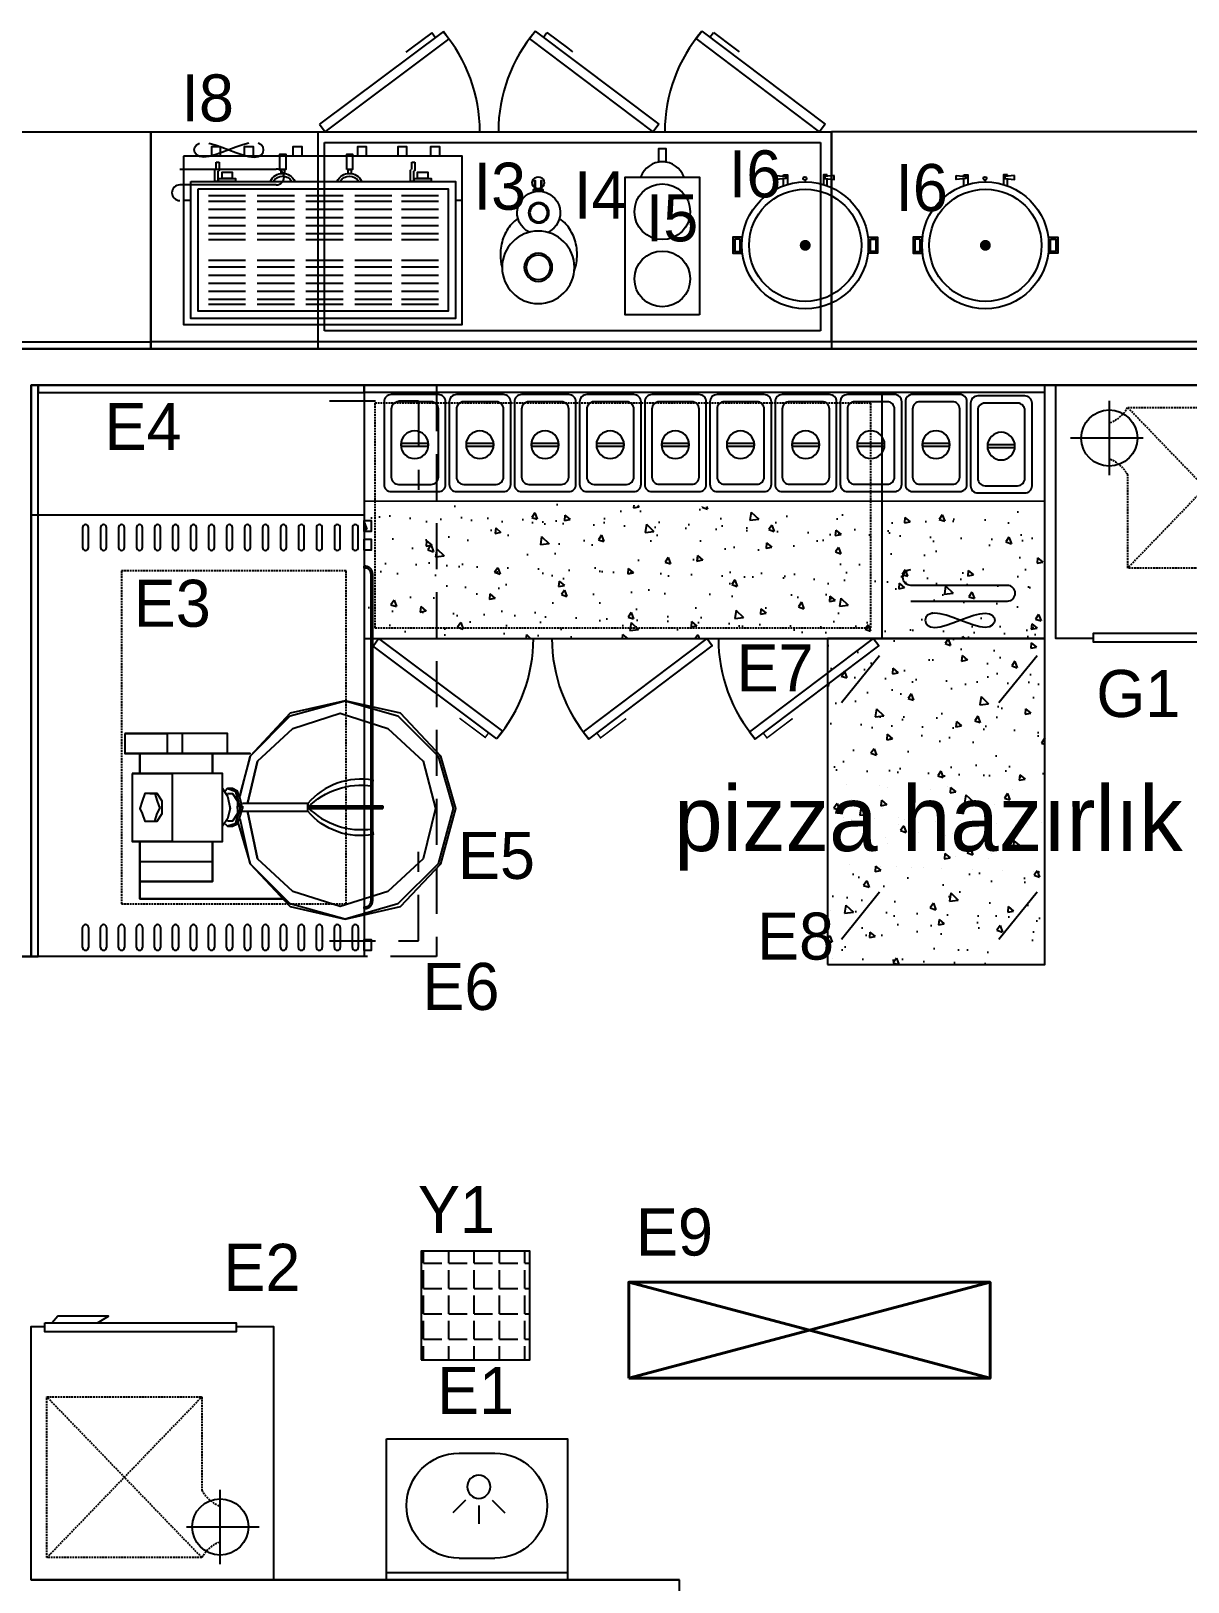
# Model space of a CAD drawing. Header units: millimetres. Extents: x -2729 to 15248, y -12439 to 5292.
# Drawn here: x 7092.8 to 7412.4, y -9259.5 to -8831.1 of the extents above; entities that cross this region are included whole.
import ezdxf

# ---------------------------------------------------------------- set-up
doc = ezdxf.new("R2010")
doc.units = ezdxf.units.MM
doc.linetypes.add('DASHED', pattern=[0.75, 0.5, -0.25])
doc.linetypes.add('HIDDENX2', pattern=[19.05, 12.7, -6.35])
for name, color, linetype in [('002 Çizgi', 7, 'Continuous'), ('0D', 1, 'Continuous'), ('0T', 7, 'Continuous'), ('AK', 7, 'Continuous'), ('CIHAZ', 2, 'Continuous'), ('kapı ABD', 55, 'Continuous'), ('S2000-002 Çizgi', 7, 'Continuous')]:
    doc.layers.add(name, color=color, linetype=linetype)
doc.layers.add('DUVAR', color=7, linetype='Continuous', lineweight=30)
doc.styles.add('TAKSİM', font='GOTHIC.TTF', dxfattribs={"height": 20})

# ---------------------------------------------------------------- blocks, each defined once
blk = doc.blocks.new('ertye')
at = {"color": 7}
for points in [[(5346.78, 6525.24), (5429.19, 6477.66), (5381.61, 6395.25)], [(5347.75, 6526.92), (5431.84, 6478.37), (5383.29, 6394.28)]]:
    blk.add_lwpolyline(points, dxfattribs=at)
blk.add_arc((5431.84, 6478.37), 97.1, 150, 240, dxfattribs=at)
blk = doc.blocks.new('espresso_2grup')
at = {"layer": '0D'}
for p, q in [((-21.31, 15.51), (-31.57, 15.51)), ((-31.57, 14.03), (-21.31, 14.03)), ((-7.83, 15.51), (-18.09, 15.51)), ((-18.09, 14.03), (-7.83, 14.03)), ((5.64, 15.51), (-4.62, 15.51)), ((-4.62, 14.03), (5.64, 14.03)), ((19.12, 15.51), (8.86, 15.51)), ((8.86, 14.03), (19.12, 14.03)), ((31.99, 15.51), (21.74, 15.51)), ((21.74, 14.03), (31.99, 14.03)), ((-31.57, 11.81), (-21.31, 11.81)), ((-31.57, 9.58), (-21.31, 9.58)), ((-18.09, 11.81), (-7.83, 11.81)), ((-18.09, 9.58), (-7.83, 9.58)), ((-4.62, 11.81), (5.64, 11.81)), ((-4.62, 9.58), (5.64, 9.58)), ((8.86, 11.81), (19.12, 11.81)), ((8.86, 9.58), (19.12, 9.58)), ((21.74, 11.81), (31.99, 11.81)), ((21.74, 9.58), (31.99, 9.58)), ((-31.57, 7.36), (-21.31, 7.36)), ((-31.57, 5.14), (-21.31, 5.14)), ((-18.09, 7.36), (-7.83, 7.36)), ((-18.09, 5.14), (-7.83, 5.14)), ((-4.62, 7.36), (5.64, 7.36)), ((-4.62, 5.14), (5.64, 5.14)), ((8.86, 7.36), (19.12, 7.36)), ((8.86, 5.14), (19.12, 5.14)), ((21.74, 7.36), (31.99, 7.36)), ((21.74, 5.14), (31.99, 5.14)), ((-31.57, 3.29), (-21.31, 3.29)), ((-18.09, 3.29), (-7.83, 3.29)), ((-4.62, 3.29), (5.64, 3.29)), ((8.86, 3.29), (19.12, 3.29)), ((21.74, 3.29), (31.99, 3.29)), ((-21.31, -2.39), (-31.57, -2.39)), ((-31.57, -4.12), (-21.31, -4.12)), ((-7.83, -2.39), (-18.09, -2.39)), ((-18.09, -4.12), (-7.83, -4.12)), ((5.64, -2.39), (-4.62, -2.39)), ((-4.62, -4.12), (5.64, -4.12)), ((19.12, -2.39), (8.86, -2.39)), ((8.86, -4.12), (19.12, -4.12)), ((31.99, -2.39), (21.74, -2.39)), ((21.74, -4.12), (31.99, -4.12)), ((-31.57, -6.35), (-21.31, -6.35)), ((-18.09, -6.35), (-7.83, -6.35)), ((-4.62, -6.35), (5.64, -6.35)), ((8.86, -6.35), (19.12, -6.35)), ((21.74, -6.35), (31.99, -6.35)), ((-31.57, -8.57), (-21.31, -8.57)), ((-31.57, -10.79), (-21.31, -10.79)), ((-18.09, -8.57), (-7.83, -8.57)), ((-18.09, -10.79), (-7.83, -10.79)), ((-4.62, -8.57), (5.64, -8.57)), ((-4.62, -10.79), (5.64, -10.79)), ((8.86, -8.57), (19.12, -8.57)), ((8.86, -10.79), (19.12, -10.79)), ((21.74, -8.57), (31.99, -8.57)), ((21.74, -10.79), (31.99, -10.79)), ((-31.57, -13.02), (-21.31, -13.02)), ((-31.57, -14.62), (-21.31, -14.62)), ((-18.09, -13.02), (-7.83, -13.02)), ((-18.09, -14.62), (-7.83, -14.62)), ((-4.62, -13.02), (5.64, -13.02)), ((-4.62, -14.62), (5.64, -14.62)), ((8.86, -13.02), (19.12, -13.02)), ((8.86, -14.62), (19.12, -14.62)), ((21.74, -13.02), (31.99, -13.02)), ((21.74, -14.62), (31.99, -14.62))]:
    blk.add_line(p, q, dxfattribs=at)
for centre in [(-11.08, -17.01), (7.37, -17.01)]:
    blk.add_arc(centre, 2.96, 212.0817, 327.9183, dxfattribs=at)
at = {"layer": '0T'}
for p, q in [((-38.48, -13.34), (-36.4, -13.34)), ((36.69, -13.34), (38.52, -13.34)), ((-29.78, -18.46), (-29.78, -21.59)), ((-28.92, -18.46), (-29.78, -18.46)), ((-28.92, -21.22), (-28.92, -18.46)), ((24.25, -18.46), (24.25, -21.59)), ((25.11, -18.46), (24.25, -18.46)), ((25.11, -21.22), (25.11, -18.46)), ((-29.41, -21.99), (-29.41, -23.77)), ((-29.41, -23.77), (-28.55, -23.77)), ((-28.55, -23.77), (-28.55, -21.62)), ((24.62, -21.99), (24.62, -23.77)), ((24.62, -23.77), (25.48, -23.77)), ((25.48, -23.77), (25.48, -21.62))]:
    blk.add_line(p, q, dxfattribs=at)
for points in [[(-38.48, -25.48), (-38.48, 21.02), (38.52, 21.02), (38.52, -25.48)], [(-36.4, -18.48), (36.69, -18.48), (36.69, 19.33), (-36.4, 19.33)], [(-34.4, -16.48), (34.69, -16.48), (34.69, 17.33), (-34.4, 17.33)], [(-28.79, -18.46), (-28.79, -19.32), (-24.1, -19.32), (-24.1, -18.46)], [(-27.81, -19.32), (-27.81, -21.05), (-24.96, -21.05), (-24.96, -19.32)], [(-11.45, -20.59), (-11.45, -21.83), (-10.59, -21.83), (-10.59, -20.59)], [(7, -20.59), (7, -21.83), (7.87, -21.83), (7.87, -20.59)], [(25.24, -18.46), (25.24, -19.32), (29.93, -19.32), (29.93, -18.46)], [(26.23, -19.32), (26.23, -21.05), (29.07, -21.05), (29.07, -19.32)], [(-30.65, -25.48), (-30.65, -28.13), (-28.3, -28.13), (-28.3, -25.48)], [(-21.57, -25.48), (-21.57, -28.13), (-19.22, -28.13), (-19.22, -25.48)], [(-11.82, -21.83), (-11.82, -26.03), (-10.22, -26.03), (-10.22, -21.83)], [(-8.12, -25.48), (-8.12, -28.13), (-5.77, -28.13), (-5.77, -25.48)], [(6.63, -21.83), (6.63, -26.03), (8.24, -26.03), (8.24, -21.83)], [(9.7, -25.48), (9.7, -28.13), (12.05, -28.13), (12.05, -25.48)], [(20.81, -25.48), (20.81, -28.13), (23.16, -28.13), (23.16, -25.48)], [(29.89, -25.48), (29.89, -28.13), (32.24, -28.13), (32.24, -25.48)]]:
    blk.add_lwpolyline(points, close=True, dxfattribs=at)
for centre, radius, start, end in [((-11.08, -17.01), 3.7, 205.1444, 334.8556), ((7.37, -17.01), 3.7, 205.1444, 334.8556), ((25.31, -21.22), 0.2, 180, 265.8058), ((-29.58, -21.59), 0.2, 180, 265.8055), ((-29.61, -21.99), 0.2, 0, 85.8055), ((24.45, -21.59), 0.2, 180, 265.8055), ((24.42, -21.99), 0.2, 0, 85.8055), ((25.28, -21.62), 0.2, 0, 85.8058)]:
    blk.add_arc(centre, radius, start, end, dxfattribs=at)
at = {"layer": 'AK'}
for centre, start, end in [((-28.72, -21.22), 180, 265.8058), ((-28.75, -21.62), 0, 85.8058)]:
    blk.add_arc(centre, 0.2, start, end, dxfattribs=at)
blk = doc.blocks.new('degirmen')
at = {"layer": '0D'}
for points in [[(1.28, -14.33), (1.28, -14.89), (-1.47, -14.89), (-1.47, -14.25)], [(-0.81, -14.89), (-0.81, -17.34), (-1.09, -17.34), (-1.09, -14.89)], [(0.88, -14.89), (0.88, -17.34), (0.6, -17.34), (0.6, -14.89)]]:
    blk.add_lwpolyline(points, dxfattribs=at)
for centre, radius in [((-0.07, 6.55), 3.87), ((-0.07, 6.55), 3.35), ((0.05, -8.51), 2.81), ((0.05, -8.51), 2.45)]:
    blk.add_circle(centre, radius, dxfattribs=at)
for start, end in [(127.2241, 54.179), (65.4662, 115.7795)]:
    blk.add_arc((-0.09, -16.82), 1.65, start, end, dxfattribs=at)
at = {"layer": '0T'}
for points in [[(-5.69, -6.97, -0.054984), (-7.44, -5.39, -0.093867), (-9.73, -1.59, -0.088672), (-10.55, 3.02, -0.067491), (-10.07, 6.57, -0.093867)], [(9.89, 7.49, -0.085751), (10.66, 3.02, -0.088672), (9.83, -1.59, -0.093867), (7.55, -5.39, -0.054985), (5.8, -6.97, -0.109161)]]:
    blk.add_lwpolyline(points, format="xyb", dxfattribs=at)
blk.add_circle((-0.07, 6.55), 10, dxfattribs=at)
blk.add_arc((0.05, -8.51), 5.95, 115.6161, 65.321, dxfattribs=at)
blk = doc.blocks.new('A$C3F2E7D70')
at = {"layer": 'S2000-002 Çizgi'}
for points in [[(0, 94.35), (122, 94.35), (122, 2.35), (0, 2.35)], [(1.67, 2.35), (4.73, 2.35), (4.73, 0.44), (1.67, 0.44)], [(112.21, 2.35), (115.28, 2.35), (115.28, 0.44), (112.21, 0.44)], [(117.4, 2.35), (120.46, 2.35), (120.46, 0.44), (117.4, 0.44)]]:
    blk.add_lwpolyline(points, close=True, dxfattribs=at)
for points in [[(2.52, 80.1), (8.02, 80.1)], [(8.02, 78.47), (2.52, 78.47)], [(118.48, 80.1), (112.98, 80.1)], [(112.98, 78.47), (118.48, 78.47)], [(2.52, 75.13), (8.02, 75.13)], [(8.02, 73.5), (2.52, 73.5)], [(118.48, 75.13), (112.98, 75.13)], [(112.98, 73.5), (118.48, 73.5)], [(2.52, 70.16), (8.02, 70.16)], [(118.48, 70.16), (112.98, 70.16)], [(8.02, 68.53), (2.52, 68.53)], [(2.52, 65.2), (8.02, 65.2)], [(112.98, 68.53), (118.48, 68.53)], [(118.48, 65.2), (112.98, 65.2)], [(8.02, 63.57), (2.52, 63.57)], [(2.52, 60.23), (8.02, 60.23)], [(112.98, 63.57), (118.48, 63.57)], [(118.48, 60.23), (112.98, 60.23)], [(8.02, 58.6), (2.52, 58.6)], [(112.98, 58.6), (118.48, 58.6)], [(2.52, 55.26), (8.02, 55.26)], [(8.02, 53.63), (2.52, 53.63)], [(118.48, 55.26), (112.98, 55.26)], [(112.98, 53.63), (118.48, 53.63)], [(2.52, 50.3), (8.02, 50.3)], [(8.02, 48.67), (2.52, 48.67)], [(118.48, 50.3), (112.98, 50.3)], [(112.98, 48.67), (118.48, 48.67)], [(2.52, 45.33), (8.02, 45.33)], [(8.02, 43.7), (2.52, 43.7)], [(118.48, 45.33), (112.98, 45.33)], [(112.98, 43.7), (118.48, 43.7)], [(2.52, 40.36), (8.02, 40.36)], [(8.02, 38.73), (2.52, 38.73)], [(118.48, 40.36), (112.98, 40.36)], [(112.98, 38.73), (118.48, 38.73)], [(2.52, 35.39), (8.02, 35.39)], [(118.48, 35.39), (112.98, 35.39)], [(8.02, 33.77), (2.52, 33.77)], [(2.52, 30.43), (8.02, 30.43)], [(112.98, 33.77), (118.48, 33.77)], [(118.48, 30.43), (112.98, 30.43)], [(8.02, 28.8), (2.52, 28.8)], [(112.98, 28.8), (118.48, 28.8)], [(2.52, 25.46), (8.02, 25.46)], [(8.02, 23.83), (2.52, 23.83)], [(118.48, 25.46), (112.98, 25.46)], [(112.98, 23.83), (118.48, 23.83)], [(2.52, 20.49), (8.02, 20.49)], [(8.02, 18.87), (2.52, 18.87)], [(118.48, 20.49), (112.98, 20.49)], [(112.98, 18.87), (118.48, 18.87)], [(2.52, 15.53), (8.02, 15.53)], [(8.02, 13.9), (2.52, 13.9)], [(118.48, 15.53), (112.98, 15.53)], [(112.98, 13.9), (118.48, 13.9)], [(2.52, 10.56), (8.02, 10.56)], [(8.02, 8.93), (2.52, 8.93)], [(118.48, 10.56), (112.98, 10.56)], [(112.98, 8.93), (118.48, 8.93)], [(2.52, 5.59), (8.02, 5.59)], [(118.48, 5.59), (112.98, 5.59)], [(8.02, 3.97), (2.52, 3.97)], [(112.98, 3.97), (118.48, 3.97)]]:
    blk.add_lwpolyline(points, dxfattribs=at)
at = {"layer": 'S2000-002 Çizgi', "linetype": 'DASHED'}
blk.add_lwpolyline([(14.51, 7.35), (106.51, 7.35), (106.51, 69.35), (14.51, 69.35)], close=True, dxfattribs=at)
at = {"layer": 'S2000-002 Çizgi', "linetype": 'HIDDENX2', "ltscale": 10}
for points in [[(107.26, 2.35), (107.77, 2.35), (107.77, 2, -0.414214), (105.77, 0), (15.25, 0, -0.414214), (13.25, 2), (13.25, 2.35), (13.76, 2.35)], [(107.26, 2.35, -0.472507), (105.77, 0.5), (15.25, 0.5, -0.472507), (13.76, 2.35)]]:
    blk.add_lwpolyline(points, format="xyb", dxfattribs=at)
at = {"layer": 'S2000-002 Çizgi'}
for centre, start, end in [((2.52, 79.28), 90, 270), ((8.02, 79.28), 270, 90), ((112.98, 79.28), 90, 270), ((118.48, 79.28), 270, 90), ((2.52, 74.32), 90, 270), ((8.02, 74.32), 270, 90), ((112.98, 74.32), 90, 270), ((118.48, 74.32), 270, 90), ((2.52, 69.35), 90, 270), ((8.02, 69.35), 270, 90), ((112.98, 69.35), 90, 270), ((118.48, 69.35), 270, 90), ((2.52, 64.38), 90, 270), ((8.02, 64.38), 270, 90), ((112.98, 64.38), 90, 270), ((118.48, 64.38), 270, 90), ((2.52, 59.41), 90, 270), ((8.02, 59.41), 270, 90), ((112.98, 59.41), 90, 270), ((118.48, 59.41), 270, 90), ((2.52, 54.45), 90, 270), ((8.02, 54.45), 270, 90), ((112.98, 54.45), 90, 270), ((118.48, 54.45), 270, 90), ((2.52, 49.48), 90, 270), ((8.02, 49.48), 270, 90), ((112.98, 49.48), 90, 270), ((118.48, 49.48), 270, 90), ((2.52, 44.51), 90, 270), ((8.02, 44.51), 270, 90), ((112.98, 44.51), 90, 270), ((118.48, 44.51), 270, 90), ((2.52, 39.55), 90, 270), ((8.02, 39.55), 270, 90), ((112.98, 39.55), 90, 270), ((118.48, 39.55), 270, 90), ((2.52, 34.58), 90, 270), ((8.02, 34.58), 270, 90), ((112.98, 34.58), 90, 270), ((118.48, 34.58), 270, 90), ((2.52, 29.61), 90, 270), ((8.02, 29.61), 270, 90), ((112.98, 29.61), 90, 270), ((118.48, 29.61), 270, 90), ((2.52, 24.65), 90, 270), ((8.02, 24.65), 270, 90), ((112.98, 24.65), 90, 270), ((118.48, 24.65), 270, 90), ((2.52, 19.68), 90, 270), ((8.02, 19.68), 270, 90), ((112.98, 19.68), 90, 270), ((118.48, 19.68), 270, 90), ((2.52, 14.71), 90, 270), ((8.02, 14.71), 270, 90), ((112.98, 14.71), 90, 270), ((118.48, 14.71), 270, 90), ((2.52, 9.75), 90, 270), ((8.02, 9.75), 270, 90), ((112.98, 9.75), 90, 270), ((118.48, 9.75), 270, 90), ((2.52, 4.78), 90, 270), ((8.02, 4.78), 270, 90), ((112.98, 4.78), 90, 270), ((118.48, 4.78), 270, 90)]:
    blk.add_arc(centre, 0.814, start, end, dxfattribs=at)
blk = doc.blocks.new('A$C65ED232B')
at = {"layer": 'S2000-002 Çizgi', "linetype": 'ByBlock', "flags": 128}
for points in [[(77.32, 42.72), (72.88, 57.82), (58.67, 72.97), (39.13, 77.41), (19.59, 72.97), (5.33, 57.82), (0, 38.24), (5.33, 19.59), (19.59, 4.44), (39.13, 0), (20.47, 5.33), (6.22, 19.59), (0.89, 38.24), (6.22, 57.82), (20.47, 72.04), (39.13, 77.41), (58.67, 72.04), (72.88, 57.82), (76.44, 41.83)], [(7.11, 38.24), (11.55, 56.05), (24.03, 67.6), (40.9, 72.97), (57.78, 67.6), (70.22, 56.05)], [(86.25, 57.82), (86.25, 56.94)], [(112.01, 56.94), (104.02, 56.94), (94.24, 56.94), (86.25, 56.94)], [(112.01, 56.94), (104.02, 56.94), (94.24, 56.94), (86.25, 56.94)], [(112.01, 57.82), (112.01, 56.94)], [(82.65, 25.8), (83.54, 25.8), (87.14, 25.8), (91.58, 25.8), (96.02, 25.8), (100.46, 25.8), (100.46, 49.83), (114.68, 49.83), (100.46, 49.83), (96.02, 49.83), (91.58, 49.83), (87.14, 49.83), (83.54, 49.83), (82.65, 49.83)], [(100.46, 49.83), (96.02, 49.83), (91.58, 49.83), (87.14, 49.83), (83.54, 49.83), (82.65, 49.83), (82.65, 25.8), (83.54, 25.8), (87.14, 25.8), (91.58, 25.8), (96.02, 25.8), (100.46, 25.8)], [(114.68, 25.8), (114.68, 49.83)], [(76.44, 38.24), (77.32, 40.9), (78.21, 43.61), (80.88, 44.5), (79.1, 44.5), (77.32, 43.61), (76.44, 40.9), (75.55, 38.24)], [(82.65, 31.13), (80.88, 33.8), (79.99, 38.24), (80.88, 41.83), (82.65, 44.5)], [(81.77, 43.61), (80.88, 44.5)], [(70.22, 21.36), (57.78, 9.81), (40.9, 4.44), (24.03, 9.81), (11.55, 21.36), (7.11, 38.24), (7.11, 39.13)], [(75.55, 39.13), (53.34, 39.13), (52.45, 39.13), (52.45, 38.24), (52.45, 37.35), (52.45, 36.46), (53.34, 36.46), (75.55, 36.46)], [(77.32, 38.24), (77.32, 40.02), (79.1, 42.72), (80.88, 42.72)], [(108.46, 32.91), (110.23, 32.91), (111.12, 35.57), (112.01, 38.24), (111.12, 40.02), (110.23, 42.72), (108.46, 42.72), (106.68, 42.72), (105.79, 42.72), (104.02, 40.02), (104.02, 38.24), (104.02, 35.57), (105.79, 32.91), (106.68, 32.91)], [(108.46, 42.72), (106.68, 42.72), (105.79, 40.02), (104.9, 38.24)], [(25.8, 37.35), (32.91, 37.35), (42.68, 37.35), (52.45, 37.35), (42.68, 37.35), (32.91, 37.35), (25.8, 37.35), (25.8, 38.24)], [(76.44, 33.8), (72.88, 19.59), (58.67, 5.33), (39.13, 0), (58.67, 4.44), (72.88, 19.59), (76.44, 32.91)], [(75.55, 37.35), (75.55, 38.24), (76.44, 34.69), (77.32, 32.02), (79.1, 31.13), (80.88, 31.13), (78.21, 32.02), (77.32, 34.69), (76.44, 38.24), (76.44, 37.35)], [(80.88, 32.91), (79.1, 32.91), (77.32, 35.57), (77.32, 38.24), (77.32, 37.35)], [(79.99, 38.24), (79.99, 37.35)], [(106.68, 32.91), (105.79, 35.57), (104.9, 38.24), (104.9, 37.35)], [(80.88, 31.13), (81.77, 32.02)], [(80.88, 18.7), (81.77, 18.7), (85.36, 18.7), (90.69, 18.7), (96.91, 18.7), (102.24, 18.7), (108.46, 18.7), (113.79, 18.7), (116.45, 18.7), (117.34, 18.7), (116.45, 18.7), (113.79, 18.7), (108.46, 18.7), (102.24, 18.7)], [(96.91, 11.59), (96.91, 18.7), (90.69, 18.7), (85.36, 18.7), (81.77, 18.7), (80.88, 18.7), (80.88, 11.59), (81.77, 11.59), (85.36, 11.59), (90.69, 11.59), (96.91, 11.59), (102.24, 11.59), (108.46, 11.59), (113.79, 11.59), (116.45, 11.59)], [(116.45, 11.59), (113.79, 11.59), (108.46, 11.59), (102.24, 11.59), (102.24, 18.7), (96.91, 18.7)], [(117.34, 11.59), (117.34, 18.7)], [(80.88, 11.59), (81.77, 11.59), (85.36, 11.59), (90.69, 11.59), (96.91, 11.59), (102.24, 11.59)]]:
    blk.add_lwpolyline(points, dxfattribs=at)
for points in [[(61.34, 70.26), (112.01, 70.26)], [(112.01, 70.26), (112.01, 64.04)], [(86.25, 56.94), (86.25, 64.04), (112.01, 64.04), (112.01, 56.94), (112.01, 64.04), (86.25, 64.04)], [(73.77, 39.13), (70.22, 56.05)], [(86.25, 56.94), (86.25, 57.82)], [(86.25, 49.83), (86.25, 56.94)], [(112.01, 56.94), (112.01, 57.82)], [(112.01, 56.94), (112.01, 49.83)], [(25.8, 38.24), (32.91, 38.24), (42.68, 38.24), (52.45, 38.24), (42.68, 38.24), (32.91, 38.24)], [(70.22, 21.36), (73.77, 36.46)], [(108.46, 32.91), (106.68, 32.91)], [(86.25, 18.7), (86.25, 25.8)], [(114.68, 25.8), (100.46, 25.8)], [(112.01, 25.8), (112.01, 18.7)], [(80.88, 18.7), (72.88, 18.7)], [(117.34, 11.59), (116.45, 11.59)]]:
    blk.add_lwpolyline(points, close=True, dxfattribs=at)
for points in [[(52.45, 39.13), (52.45, 37.8, 0.235134), (29.6, 45.43), (29.26, 47.4, -0.269873)], [(52.45, 36.47), (52.45, 37.8, -0.235134), (29.6, 30.17), (29.26, 28.2, 0.269873)]]:
    blk.add_lwpolyline(points, format="xyb", close=True, dxfattribs=at)
blk = doc.blocks.new('A$C01E77913')
at = {"layer": 'S2000-002 Çizgi'}
for points in [[(2, 26.8), (15, 26.8, -0.414214), (17, 24.8), (17, 2, -0.414214), (15, 0), (2, 0, -0.414214), (0, 2), (0, 24.8, -0.414214)], [(4, 24.8), (13, 24.8, -0.414214), (15, 22.8), (15, 4, -0.414214), (13, 2), (4, 2, -0.414214), (2, 4), (2, 22.8, -0.414214)]]:
    blk.add_lwpolyline(points, format="xyb", close=True, dxfattribs=at)
blk.add_lwpolyline([(4.71, 14.27), (12.21, 14.27), (12.21, 13.52), (4.71, 13.52)], close=True, dxfattribs=at)
blk.add_circle((8.46, 13.87), 3.82, dxfattribs=at)
blk = doc.blocks.new('188-70-M')
at = {"layer": '002 Çizgi', "color": 7}
blk.add_line((47.58, -126.01), (47.58, 61.99), dxfattribs=at)
for points in [[(-20.42, -126.01), (49.58, -126.01), (49.58, 61.99), (-20.42, 61.99)], [(17.58, 61.99), (17.58, -126.02), (49.58, -126.02), (49.58, 61.99)], [(-48.08, 25.3), (-22.47, 59.53), (-20.42, 57.99), (-46.03, 23.76)], [(-48.23, -0.07), (-22.46, -34.18), (-20.42, -32.64), (-46.19, 1.48)], [(-48.23, -46.05), (-22.46, -80.16), (-20.42, -78.61), (-46.19, -44.5)], [(-17.39, -109.57), (-17.22, -108.11), (-16.77, -106.41), (-16.12, -104.55), (-15.39, -102.6), (-14.65, -100.65), (-14.01, -98.79), (-13.56, -97.09), (-13.39, -95.63), (-13.56, -94.48), (-14.01, -93.67), (-14.65, -93.18), (-15.39, -93.01), (-16.12, -93.18), (-16.77, -93.67), (-17.22, -94.48), (-17.39, -95.63), (-17.22, -97.09), (-16.77, -98.79), (-16.12, -100.65), (-15.39, -102.6), (-14.65, -104.55), (-14.01, -106.41), (-13.56, -108.11), (-13.39, -109.57), (-13.56, -110.72), (-14.01, -111.53), (-14.65, -112.02), (-15.39, -112.19), (-16.12, -112.02), (-16.77, -111.53), (-17.22, -110.72)]]:
    blk.add_lwpolyline(points, close=True, dxfattribs=at)
at = {"layer": '002 Çizgi', "color": 7, "linetype": 'DASHED'}
blk.add_lwpolyline([(44.58, -78.01), (44.58, 58.99), (-17.42, 58.99), (-17.42, -78.01)], close=True, dxfattribs=at)
at = {"layer": '002 Çizgi', "color": 7, "const_width": 0.428}
for points in [[(-46.4, 27.55), (-47.72, 28.54), (-43.49, 34.19), (-42.41, 35.64)], [(-46.54, -2.32), (-47.86, -3.31), (-43.6, -8.95), (-42.51, -10.39)], [(-46.54, -48.29), (-47.86, -49.29), (-43.6, -54.92), (-42.51, -56.37)]]:
    blk.add_lwpolyline(points, dxfattribs=at)
at = {"layer": '002 Çizgi', "color": 7}
blk.add_lwpolyline([(47.58, -81.01), (-20.42, -81.01)], dxfattribs=at)
for points in [[(-10.08, -89.01), (-10.08, -115.68, 1), (-5.74, -115.68)], [(-5.74, -115.68), (-5.74, -89.01, -1), (-1.39, -89.01)]]:
    blk.add_lwpolyline(points, format="xyb", dxfattribs=at)
for centre, start, end in [((-20.42, 57.99), 229.755, 270), ((-20.42, -32.64), 90, 130.5092), ((-20.42, -78.61), 90, 130.5092)]:
    blk.add_arc(centre, 42.75, start, end, dxfattribs=at)
at = {"layer": '002 Çizgi', "color": 7, "xscale": -1, "rotation": 90}
for p in [(46.98, 56.48), (46.98, 38.48), (46.98, 20.48), (46.98, 2.48), (46.98, -15.52), (46.98, -33.52), (46.98, -51.52), (46.98, -69.52), (46.98, -87.52), (46.59, -105.52)]:
    blk.add_blockref('A$C01E77913', p, dxfattribs=at)
blk = doc.blocks.new('A$C199769C9')
at = {"layer": 'S2000-002 Çizgi'}
for points in [[(2.48, 17.25), (0, 17.25), (0, 21.67), (2.48, 21.67)], [(37.48, 17.25), (39.96, 17.25), (39.96, 21.67), (37.48, 21.67)], [(1.98, 17.75), (0.5, 17.75), (0.5, 21.17), (1.98, 21.17)], [(37.98, 17.75), (39.46, 17.75), (39.46, 21.17), (37.98, 21.17)], [(11.95, 0.2), (14.61, 0.41), (14.61, 1.04), (11.95, 1.25)], [(28.01, 0.2), (25.35, 0.41), (25.35, 1.04), (28.01, 1.25)]]:
    blk.add_lwpolyline(points, close=True, dxfattribs=at)
at = {"layer": 'S2000-002 Çizgi', "const_width": 1.5}
blk.add_lwpolyline([(19.23, 19.46, 1), (20.73, 19.46, 1)], format="xyb", close=True, dxfattribs=at)
at = {"layer": 'S2000-002 Çizgi'}
for points in [[(13.88, 3.06), (13.88, 1.09)], [(13.88, 0), (14.97, 0), (14.97, 2.69)], [(13.88, 0.35), (13.88, 0)], [(20.03, 1.45), (20.03, 1.96)], [(25.96, 0), (24.87, 0), (24.87, 2.66)], [(25.96, 3.01), (25.96, 1.08)], [(25.96, 0.36), (25.96, 0)]]:
    blk.add_lwpolyline(points, dxfattribs=at)
for centre, radius in [((19.98, 19.46), 17.5), ((19.98, 19.46), 15.5), ((20.09, 0.98), 0.469)]:
    blk.add_circle(centre, radius, dxfattribs=at)
blk = doc.blocks.new('A$C3DDB3116')
at = {"layer": 'S2000-002 Çizgi'}
blk.add_lwpolyline([(0, 45.94), (20.5, 45.94), (20.5, 7.94), (0, 7.94), (0, 45.94)], dxfattribs=at)
blk.add_lwpolyline([(9.32, 3.72), (11.18, 3.72), (11.18, 0), (9.32, 0)], close=True, dxfattribs=at)
for centre in [(10.25, 36.07), (10.25, 17.5)]:
    blk.add_circle(centre, 7.7, dxfattribs=at)
blk.add_arc((10.25, 10.08), 6.37, 199.6345, 340.3655, dxfattribs=at)
blk = doc.blocks.new('A$C5B5611F4')
at = {"layer": 'CIHAZ', "color": 1}
for p, q in [((14.73, 68.47), (14.73, 47.92)), ((24.09, 58.19), (3.98, 58.19))]:
    blk.add_line(p, q, dxfattribs=at)
at = {"layer": 'CIHAZ', "color": 5, "linetype": 'DASHED'}
for p, q in [((19.82, 66.66), (62.62, 22.28)), ((62.62, 66.66), (19.82, 22.28))]:
    blk.add_line(p, q, dxfattribs=at)
at = {"layer": 'CIHAZ', "color": 5}
for points in [[(63.2, 1.82), (10.36, 1.82), (10.36, 4.32), (63.2, 4.32)], [(61.2, 1.82), (48.6, 1.82), (45.6, 0), (59.6, 0)]]:
    blk.add_lwpolyline(points, close=True, dxfattribs=at)
at = {"layer": 'CIHAZ', "color": 1}
blk.add_circle((14.73, 58.19), 7.76, dxfattribs=at)
at = {"layer": 'S2000-002 Çizgi', "linetype": 'DASHED'}
for p, q in [((19.82, 66.66), (62.62, 66.66)), ((62.62, 66.66), (62.62, 22.28)), ((19.82, 22.28), (19.82, 48.05)), ((62.62, 22.28), (19.82, 22.28))]:
    blk.add_line(p, q, dxfattribs=at)
at = {"layer": 'S2000-002 Çizgi'}
blk.add_lwpolyline([(10.36, 2.81), (0, 2.81), (0, 72.81), (67, 72.81), (67, 2.81), (63.2, 2.81)], dxfattribs=at)
at = {"layer": 'S2000-002 Çizgi', "linetype": 'DASHED'}
for centre, radius, start, end in [((11.6, 71.22), 9.4, 291.2079, 330.9566), ((11, 43.02), 10.16, 29.6907, 66.7752)]:
    blk.add_arc(centre, radius, start, end, dxfattribs=at)
blk = doc.blocks.new('A$C23AD12AD')
at = {"layer": 'S2000-002 Çizgi'}
for p, q in [((0, 39), (50, 39)), ((0, 37), (50, 37)), ((20.08, 33), (29.92, 33)), ((25.53, 18.48), (25.53, 23.48)), ((21.86, 16.96), (18.33, 20.5)), ((29.2, 16.96), (32.74, 20.5)), ((0, 0), (50, 0)), ((20.08, 4), (29.92, 4))]:
    blk.add_line(p, q, dxfattribs=at)
blk.add_lwpolyline([(0, 0), (50, 0), (50, 39), (0, 39)], close=True, dxfattribs=at)
blk.add_circle((25.53, 13.29), 3.19, dxfattribs=at)
for centre, start, end in [((20.08, 18.5), 90, 270), ((29.92, 18.5), 270, 90)]:
    blk.add_arc(centre, 14.5, start, end, dxfattribs=at)
blk = doc.blocks.new('A$C34EC4B2C')
at = {"layer": 'S2000-002 Çizgi'}
for p, q in [((80.83, 87.67), (46.6, 62.05)), ((77.59, 87.3), (71.93, 83.07)), ((78.58, 85.98), (77.59, 87.3)), ((82.37, 85.61), (80.83, 87.67)), ((104.65, 85.77), (106.2, 87.82)), ((138.76, 60), (104.65, 85.77)), ((106.2, 87.82), (140.31, 62.05)), ((108.44, 86.12), (109.44, 87.44)), ((109.44, 87.44), (115.07, 83.18)), ((150.63, 85.77), (152.18, 87.82)), ((184.74, 60), (150.63, 85.77)), ((152.18, 87.82), (186.29, 62.05)), ((154.42, 86.12), (155.42, 87.44)), ((155.42, 87.44), (161.05, 83.18)), ((48.14, 60), (82.37, 85.61)), ((71.93, 83.07), (70.49, 81.99)), ((115.07, 83.18), (116.52, 82.09)), ((161.05, 83.18), (162.5, 82.09)), ((0, 0), (0, 60)), ((0, 60), (188, 60)), ((46.11, 60), (46.11, 0)), ((46.6, 62.05), (48.14, 60)), ((140.31, 62.05), (138.76, 60)), ((186.29, 62.05), (184.74, 60)), ((188, 2), (188, 60)), ((188, 60), (188, 0)), ((12, 54.97), (12.17, 55.71)), ((12.17, 55.71), (12.66, 56.35)), ((12.66, 56.35), (13.47, 56.8)), ((16.07, 56.8), (17.78, 56.35)), ((17.78, 56.35), (19.64, 55.71)), ((19.64, 55.71), (21.59, 54.97)), ((23.54, 55.71), (21.59, 54.97)), ((25.4, 56.35), (23.54, 55.71)), ((27.1, 56.8), (25.4, 56.35)), ((30.52, 56.35), (29.7, 56.8)), ((31.01, 55.71), (30.52, 56.35)), ((31.17, 54.97), (31.01, 55.71)), ((48, 5), (48, 57)), ((48, 57), (185, 57)), ((185, 57), (185, 5)), ((12.17, 54.24), (12, 54.97)), ((12.66, 53.6), (12.17, 54.24)), ((13.47, 53.14), (12.66, 53.6)), ((14.62, 52.97), (13.47, 53.14)), ((16.07, 53.14), (14.62, 52.97)), ((17.78, 53.6), (16.07, 53.14)), ((19.64, 54.24), (17.78, 53.6)), ((21.59, 54.97), (19.64, 54.24)), ((21.59, 54.97), (23.54, 54.24)), ((23.54, 54.24), (25.4, 53.6)), ((25.4, 53.6), (27.1, 53.14)), ((27.1, 53.14), (28.56, 52.97)), ((28.56, 52.97), (29.7, 53.14)), ((29.7, 53.14), (30.52, 53.6)), ((30.52, 53.6), (31.01, 54.24)), ((31.01, 54.24), (31.17, 54.97)), ((8, 49.66), (34.67, 49.66)), ((34.67, 45.32), (8, 45.32)), ((185, 5), (48, 5)), ((188, 2), (0, 2)), ((188, 0), (0, 0))]:
    blk.add_line(p, q, dxfattribs=at)
for centre, radius, start, end in [((48.14, 60), 42.75, 0, 40.245), ((138.76, 60), 42.75, 139.4908, 180), ((184.74, 60), 42.75, 139.4908, 180), ((34.67, 47.49), 2.17, 270, 90), ((8, 43.15), 2.17, 90, 270)]:
    blk.add_arc(centre, radius, start, end, dxfattribs=at)

msp = doc.modelspace()

# ---------------------------------------------------------------- hatches: boundary and pattern name
h = msp.add_hatch()
h.set_pattern_fill('ANGLE', color=256)
h.set_pattern_definition([(0, (-957.258, -11909.555), (0, 6.985), [5.08, -1.905]), (90, (-957.258, -11909.555), (-6.985, 4e-16), [5.08, -1.905])])
h.paths.add_polyline_path([(7230.598, -9168.074), (7200.598, -9168.074), (7200.598, -9198.074), (7230.598, -9198.074)])
at = {"layer": 'S2000-002 Çizgi'}
h = msp.add_hatch(dxfattribs=at)
h.set_pattern_fill('AR-CONC', color=252, scale=0.1, angle=270)
h.set_pattern_definition([(320, (15285.477, -5957.154), (-1.593909, -18.218467), [1.905, -20.955]), (265, (15285.477, -5957.154), (19.105685, 3.524342), [1.524, -16.76406]), (10.45144, (15285.345, -5958.672), (17.511775, -14.694125), [1.619, -17.809024]), (316.1842, (15290.557, -5957.154), (-4.20423, -27.107904), [2.8575, -31.4325]), (6.63556, (15290.207, -5959.413), (24.74261, -23.74041), [2.4285, -26.71356]), (261.18415, (15290.557, -5957.154), (24.74261, -23.74041), [2.286, -25.14597]), (291, (15289.287, -5959.694), (-10.22652, -15.16144), [1.905, -20.955]), (236, (15289.287, -5959.694), (18.418797, -6.180203), [1.524, -16.764]), (341.45144, (15288.435, -5960.957), (8.192277, -21.341642), [1.619, -17.808994]), (307.5, (15285.4774, -5957.154), (8.455504, -0.3088603), [0, -16.5608, 0, -17.018, 0, -16.8275]), (277.5, (15285.477, -5957.154), (10.0180575, -6.681966), [0, -9.7028, 0, -16.1798, 0, -6.4135]), (237.5, (15285.4774, -5951.4895), (-0.5728744, -13.5590595), [0, -6.35, 0, -19.812, 0, -26.289]), (227.5, (15285.477, -5948.95), (2.542649, -14.812918), [0, -8.255, 0, -13.1572, 0, -18.669])])
h.paths.add_polyline_path([(7184.806, -8998.87), (7372.806, -8998.853), (7372.803, -8963.853), (7184.803, -8960.87)])
h = msp.add_hatch(dxfattribs=at)
h.set_pattern_fill('AR-CONC', color=252, scale=0.1, angle=270)
h.set_pattern_definition([(320, (60.59, 65.885), (-1.593909, -18.218467), [1.905, -20.955]), (265, (60.59, 65.885), (19.105685, 3.524342), [1.524, -16.764058]), (10.45144, (60.456, 64.367), (17.511775, -14.694125), [1.619, -17.809024]), (316.1842, (65.67, 65.885), (-4.204233, -27.107904), [2.8575, -31.4325]), (6.63556, (65.32, 63.626), (24.74261, -23.740413), [2.4285, -26.71356]), (261.18415, (65.67, 65.885), (24.74261, -23.740413), [2.285997, -25.14597]), (291, (64.4, 63.345), (-10.22652, -15.16144), [1.905, -20.955]), (236, (64.4, 63.345), (18.418797, -6.180203), [1.524, -16.764]), (341.45144, (63.547, 62.082), (8.192277, -21.341642), [1.619, -17.808994]), (307.5, (60.589, 65.885), (8.455504, -0.3088603), [0, -16.5608, 0, -17.018, 0, -16.8275]), (277.5, (60.589, 65.885), (10.0180575, -6.681966), [0, -9.7028, 0, -16.1798, 0, -6.4135]), (237.5, (60.589, 71.549), (-0.5728744, -13.5590595), [0, -6.35, 0, -19.812, 0, -26.289]), (227.5, (60.589, 74.089), (2.542649, -14.812918), [0, -8.255, 0, -13.1572, 0, -18.669])])
h.paths.add_polyline_path([(7372.806, -8998.853), (7312.806, -8998.853), (7312.806, -9088.853), (7372.806, -9088.853)])

# ---------------------------------------------------------------- linework, layer by layer
for p, q in [((7125.874, -8873.87), (7125.874, -8918.87)), ((7316.64, -9016.527), (7327.168, -9003.509)), ((7360.156, -9016.527), (7370.684, -9003.509)), ((7316.64, -9081.868), (7327.168, -9068.851)), ((7360.156, -9081.868), (7370.684, -9068.851)), ((7271.92, -9388.868), (7271.92, -9258.868))]:
    msp.add_line(p, q)
at = {"color": 4, "lineweight": 40, "ltscale": 0.005}
for p, q in [((7357.701, -9203.191), (7257.905, -9176.659)), ((7257.905, -9203.191), (7357.701, -9176.659))]:
    msp.add_line(p, q, dxfattribs=at)
for points in [[(6984.337, -8858.877), (7125.874, -8858.875), (7125.874, -8918.87), (6984.337, -8918.873)], [(6984.337, -8858.877), (7125.874, -8858.875), (7125.874, -8918.87), (6984.337, -8918.873)], [(6984.337, -8916.877), (7125.874, -8916.875), (7125.874, -8918.87), (6984.337, -8918.873)], [(7463.873, -8916.87), (7313.874, -8916.87), (7313.874, -8918.87), (7463.873, -8918.87)], [(7184.8, -9086.682), (7092.8, -9086.682), (7092.8, -8928.87), (7184.8, -8928.87)], [(7094.8, -8928.87), (7092.8, -8928.87), (7092.8, -9086.682), (7094.8, -9086.682)], [(7094.8, -8930.87), (7184.8, -8930.87), (7184.8, -8928.87), (7094.8, -8928.87)], [(7312.806, -9088.853), (7372.806, -9088.853), (7372.806, -8998.853), (7312.806, -8998.853)], [(7200.598, -9198.074), (7230.598, -9198.074), (7230.598, -9168.074), (7200.598, -9168.074)]]:
    msp.add_lwpolyline(points, close=True)
msp.add_lwpolyline([(7257.905, -9203.191), (7257.905, -9176.659), (7357.701, -9176.659), (7357.701, -9203.191)], close=True, dxfattribs=at)
at = {"layer": 'DUVAR', "linetype": 'Continuous'}
for p, q in [((7125.874, -8918.87), (7125.874, -8873.87)), ((7125.874, -8918.87), (7125.874, -8873.87)), ((7655.872, -8918.87), (6842.8, -8918.87)), ((7995.772, -8918.856), (7125.874, -8918.87)), ((7995.772, -8918.856), (7125.874, -8918.87)), ((7655.872, -8918.87), (7125.874, -8918.87)), ((7995.772, -8928.87), (7092.8, -8928.87)), ((7271.92, -9258.868), (7092.796, -9258.868))]:
    msp.add_line(p, q, dxfattribs=at)
msp.add_lwpolyline([(7092.8, -8928.87), (7092.8, -9086.682), (7082.8, -9086.682), (7082.8, -8928.87)], dxfattribs=at)
at = {"layer": 'S2000-002 Çizgi'}
msp.add_lwpolyline([(7463.873, -8858.87), (7313.874, -8858.87), (7313.874, -8918.87), (7463.873, -8918.87)], close=True, dxfattribs=at)
at = {"layer": 'S2000-002 Çizgi', "linetype": 'HIDDENX2'}
msp.add_lwpolyline([(7092.8, -8928.87), (7204.8, -8928.87), (7204.8, -9086.682), (7092.8, -9086.682)], close=True, dxfattribs=at)
for points in [[(7175.22, -8933.165), (7199.8, -8933.165), (7199.8, -8957.746)], [(7175.22, -9082.387), (7199.8, -9082.387), (7199.8, -9057.806)]]:
    msp.add_lwpolyline(points, dxfattribs=at)

# ---------------------------------------------------------------- block references
at = {"xscale": -1, "rotation": 180}
for name, p in [('espresso_2grup', (7173.36, -8891.09)), ('degirmen', (7232.984, -8889.78))]:
    msp.add_blockref(name, p, dxfattribs=at)
at = {"rotation": 90}
msp.add_blockref('A$C3F2E7D70', (7187.155, -9086.682), dxfattribs=at)
at = {"layer": 'kapı ABD', "xscale": -1, "rotation": 240.0000000008785}
msp.add_blockref('ertye', (-1060.055, -10743.359), dxfattribs=at)
at = {"layer": 'S2000-002 Çizgi'}
for name, p in [('A$C34EC4B2C', (7125.874, -8918.87)), ('A$C5B5611F4', (7375.901, -9001.683))]:
    msp.add_blockref(name, p, dxfattribs=at)
for name, p, rotation in [('A$C3DDB3116', (7277.424, -8863.466), 180), ('A$C199769C9', (7326.629, -8870.787), 180), ('A$C199769C9', (7376.387, -8870.787), 180), ('188-70-M', (7246.793, -8978.447), 90.00504649912564), ('A$C5B5611F4', (7159.796, -9186.054), 180)]:
    msp.add_blockref(name, p, dxfattribs=dict(at, rotation=rotation))
at = {"layer": 'S2000-002 Çizgi', "xscale": 0.7792207792207793, "yscale": 0.7792207792207793, "zscale": 0.7792207792207793, "rotation": 180}
msp.add_blockref('A$C65ED232B', (7210.103, -9016.047), dxfattribs=at)
at = {"layer": 'S2000-002 Çizgi', "xscale": -1, "rotation": 180}
msp.add_blockref('A$C23AD12AD', (7190.953, -9219.868), dxfattribs=at)

# ---------------------------------------------------------------- texts
at = {"style": 'TAKSİM'}
for s, height, p in [('I8', 13, (7134.352, -8856.034)), ('I3', 13, (7215.048, -8880.418)), ('I6', 13, (7285.538, -8877.017)), ('I6', 13, (7331.544, -8880.788)), ('I4', 13, (7242.758, -8882.847)), ('I5', 13, (7262.607, -8889.152)), ('E4', 13, (7113.126, -8946.793)), ('E3', 13, (7121.18, -8995.622)), ('E7', 13, (7287.691, -9013.482)), ('G1', 13, (7387.056, -9020.536)), ('pizza hazırlık', 18, (7270.452, -9057.568)), ('E5', 13, (7210.731, -9065.252)), ('E8', 13, (7293.344, -9087.556)), ('E6', 13, (7200.92, -9101.449)), ('Y1', 13, (7199.682, -9163.104)), ('E9', 13, (7259.898, -9169.282)), ('E2', 13, (7145.929, -9179.043)), ('E1', 13, (7204.97, -9213.032))]:
    msp.add_text(s, height=height, dxfattribs=at).set_placement(p)

doc.saveas('drawing.dxf')
